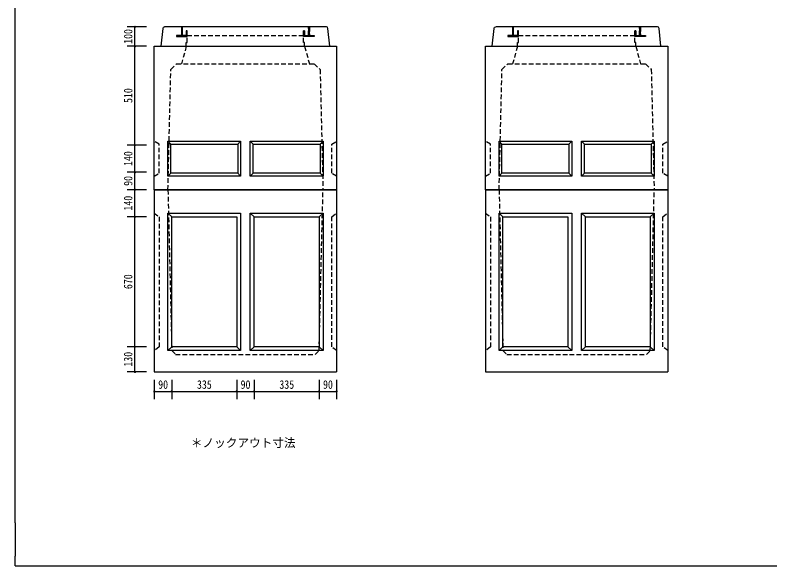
# Model space of a CAD drawing. Units: millimetres, scale not verified. Extents: x -3704 to 3796, y -2790 to 2696.
# Drawn here: x -3704 to 189, y -2790 to 51 of the extents above; entities that cross this region are included whole.
import ezdxf
from ezdxf.enums import TextEntityAlignment as Align

# ---------------------------------------------------------------- set-up
doc = ezdxf.new("R2010")
doc.units = ezdxf.units.MM
doc.header["$LTSCALE"] = 20
doc.linetypes.add('DASHED1', pattern=[1.8, 1.2, -0.6])
doc.layers.add('0-0_レイヤ_1', color=7, linetype='Continuous')
doc.layers.add('0-9_レイヤ10', color=7, linetype='Continuous')
doc.styles.add('HG丸ｺﾞｼｯｸM-PRO', font='')
doc.styles.add('ＭＳ ゴシック', font='')
doc.styles.get('HG丸ｺﾞｼｯｸM-PRO').set_extended_font_data('HG丸ｺﾞｼｯｸM-PRO')
doc.styles.get('ＭＳ ゴシック').set_extended_font_data('MS Gothic')

msp = doc.modelspace()

# ---------------------------------------------------------------- hatches: boundary and pattern name
at = {"layer": '0-9_レイヤ10'}
for points in [[(-3080.12, -10, 1), (-3092.12, -10, 1)], [(-3080.12, -110, 1), (-3092.12, -110, 1)], [(-3080.12, -620, 1), (-3092.12, -620, 1)], [(-3080.12, -760, 1), (-3092.12, -760, 1)], [(-3080.12, -850, 1), (-3092.12, -850, 1)], [(-3080.12, -990, 1), (-3092.12, -990, 1)], [(-3080.12, -1660, 1), (-3092.12, -1660, 1)], [(-3080.12, -1790, 1), (-3092.12, -1790, 1)], [(-2980.12, -1890, 1), (-2992.12, -1890, 1)], [(-2890.12, -1890, 1), (-2902.12, -1890, 1)], [(-2555.12, -1890, 1), (-2567.12, -1890, 1)], [(-2465.12, -1890, 1), (-2477.12, -1890, 1)], [(-2130.12, -1890, 1), (-2142.12, -1890, 1)], [(-2040.12, -1890, 1), (-2052.12, -1890, 1)]]:
    msp.add_hatch(color=256, dxfattribs=at).paths.add_polyline_path(points)

# ---------------------------------------------------------------- linework, layer by layer
at = {"layer": '0-0_レイヤ_1'}
for p, q in [((-3704.12, -2568.82), (-3704.12, 2646.47)), ((-2951.12, -110), (-2941.12, -17.5)), ((-2098.62, -10), (-2933.62, -10)), ((-2846.12, -12), (-2841.12, -12)), ((-2846.12, -14), (-2841.12, -14)), ((-2846.12, -16), (-2841.12, -16)), ((-2846.12, -18), (-2841.12, -18)), ((-2846.12, -20), (-2841.12, -20)), ((-2846.12, -22), (-2841.12, -22)), ((-2846.12, -24), (-2841.12, -24)), ((-2846.12, -26), (-2841.12, -26)), ((-2846.12, -28), (-2841.12, -28)), ((-2846.12, -30), (-2841.12, -30)), ((-2846.12, -32), (-2841.12, -32)), ((-2846.12, -34), (-2841.12, -34)), ((-2846.12, -36), (-2841.12, -36)), ((-2846.12, -38), (-2841.12, -38)), ((-2821.12, -30), (-2816.12, -30)), ((-2821.12, -32), (-2816.12, -32)), ((-2821.12, -34), (-2816.12, -34)), ((-2821.12, -36), (-2816.12, -36)), ((-2821.12, -38), (-2816.12, -38)), ((-2216.12, -30), (-2211.12, -30)), ((-2216.12, -32), (-2211.12, -32)), ((-2216.12, -34), (-2211.12, -34)), ((-2216.12, -36), (-2211.12, -36)), ((-2216.12, -38), (-2211.12, -38)), ((-2191.12, -12), (-2186.12, -12)), ((-2191.12, -14), (-2186.12, -14)), ((-2191.12, -16), (-2186.12, -16)), ((-2191.12, -18), (-2186.12, -18)), ((-2191.12, -20), (-2186.12, -20)), ((-2191.12, -22), (-2186.12, -22)), ((-2191.12, -24), (-2186.12, -24)), ((-2191.12, -26), (-2186.12, -26)), ((-2191.12, -28), (-2186.12, -28)), ((-2191.12, -30), (-2186.12, -30)), ((-2191.12, -32), (-2186.12, -32)), ((-2191.12, -34), (-2186.12, -34)), ((-2191.12, -36), (-2186.12, -36)), ((-2191.12, -38), (-2186.12, -38)), ((-1243.12, -110), (-1233.12, -17.5)), ((-390.62, -10), (-1225.62, -10)), ((-1138.12, -12), (-1133.12, -12)), ((-1138.12, -14), (-1133.12, -14)), ((-1138.12, -16), (-1133.12, -16)), ((-1138.12, -18), (-1133.12, -18)), ((-1138.12, -20), (-1133.12, -20)), ((-1138.12, -22), (-1133.12, -22)), ((-1138.12, -24), (-1133.12, -24)), ((-1138.12, -26), (-1133.12, -26)), ((-1138.12, -28), (-1133.12, -28)), ((-1138.12, -30), (-1133.12, -30)), ((-1138.12, -32), (-1133.12, -32)), ((-1138.12, -34), (-1133.12, -34)), ((-1138.12, -36), (-1133.12, -36)), ((-1138.12, -38), (-1133.12, -38)), ((-1113.12, -30), (-1108.12, -30)), ((-1113.12, -32), (-1108.12, -32)), ((-1113.12, -34), (-1108.12, -34)), ((-1113.12, -36), (-1108.12, -36)), ((-1113.12, -38), (-1108.12, -38)), ((-508.12, -30), (-503.12, -30)), ((-508.12, -32), (-503.12, -32)), ((-508.12, -34), (-503.12, -34)), ((-508.12, -36), (-503.12, -36)), ((-508.12, -38), (-503.12, -38)), ((-483.12, -12), (-478.12, -12)), ((-483.12, -14), (-478.12, -14)), ((-483.12, -16), (-478.12, -16)), ((-483.12, -18), (-478.12, -18)), ((-483.12, -20), (-478.12, -20)), ((-483.12, -22), (-478.12, -22)), ((-483.12, -24), (-478.12, -24)), ((-483.12, -26), (-478.12, -26)), ((-483.12, -28), (-478.12, -28)), ((-483.12, -30), (-478.12, -30)), ((-483.12, -32), (-478.12, -32)), ((-483.12, -34), (-478.12, -34)), ((-483.12, -36), (-478.12, -36)), ((-483.12, -38), (-478.12, -38)), ((-2871.12, -56), (-2821.12, -56)), ((-2871.12, -58), (-2821.12, -58)), ((-2871.12, -60), (-2821.12, -60)), ((-2846.12, -40), (-2841.12, -40)), ((-2846.12, -42), (-2841.12, -42)), ((-2846.12, -44), (-2841.12, -44)), ((-2846.12, -46), (-2841.12, -46)), ((-2846.12, -48), (-2841.12, -48)), ((-2846.12, -50), (-2841.12, -50)), ((-2846.12, -52), (-2841.12, -52)), ((-2846.12, -54), (-2841.12, -54)), ((-2821.12, -40), (-2816.12, -40)), ((-2821.12, -42), (-2816.12, -42)), ((-2821.12, -44), (-2816.12, -44)), ((-2821.12, -46), (-2816.12, -46)), ((-2821.12, -48), (-2816.12, -48)), ((-2821.12, -50), (-2816.12, -50)), ((-2821.12, -52), (-2816.12, -52)), ((-2821.12, -54), (-2816.12, -54)), ((-2821.12, -56), (-2816.12, -56)), ((-2821.12, -58), (-2816.12, -58)), ((-2821.12, -60), (-2816.12, -60)), ((-2216.12, -40), (-2211.12, -40)), ((-2216.12, -42), (-2211.12, -42)), ((-2216.12, -44), (-2211.12, -44)), ((-2216.12, -46), (-2211.12, -46)), ((-2216.12, -48), (-2211.12, -48)), ((-2216.12, -50), (-2211.12, -50)), ((-2216.12, -52), (-2211.12, -52)), ((-2216.12, -54), (-2211.12, -54)), ((-2216.12, -56), (-2161.12, -56)), ((-2216.12, -58), (-2161.12, -58)), ((-2191.12, -40), (-2186.12, -40)), ((-2191.12, -42), (-2186.12, -42)), ((-2191.12, -44), (-2186.12, -44)), ((-2191.12, -46), (-2186.12, -46)), ((-2191.12, -48), (-2186.12, -48)), ((-2191.12, -50), (-2186.12, -50)), ((-2191.12, -52), (-2186.12, -52)), ((-2191.12, -54), (-2186.12, -54)), ((-1163.12, -56), (-1113.12, -56)), ((-1163.12, -58), (-1113.12, -58)), ((-1163.12, -60), (-1113.12, -60)), ((-1138.12, -40), (-1133.12, -40)), ((-1138.12, -42), (-1133.12, -42)), ((-1138.12, -44), (-1133.12, -44)), ((-1138.12, -46), (-1133.12, -46)), ((-1138.12, -48), (-1133.12, -48)), ((-1138.12, -50), (-1133.12, -50)), ((-1138.12, -52), (-1133.12, -52)), ((-1138.12, -54), (-1133.12, -54)), ((-1113.12, -40), (-1108.12, -40)), ((-1113.12, -42), (-1108.12, -42)), ((-1113.12, -44), (-1108.12, -44)), ((-1113.12, -46), (-1108.12, -46)), ((-1113.12, -48), (-1108.12, -48)), ((-1113.12, -50), (-1108.12, -50)), ((-1113.12, -52), (-1108.12, -52)), ((-1113.12, -54), (-1108.12, -54)), ((-1113.12, -56), (-1108.12, -56)), ((-1113.12, -58), (-1108.12, -58)), ((-1113.12, -60), (-1108.12, -60)), ((-508.12, -40), (-503.12, -40)), ((-508.12, -42), (-503.12, -42)), ((-508.12, -44), (-503.12, -44)), ((-508.12, -46), (-503.12, -46)), ((-508.12, -48), (-503.12, -48)), ((-508.12, -50), (-503.12, -50)), ((-508.12, -52), (-503.12, -52)), ((-508.12, -54), (-503.12, -54)), ((-508.12, -56), (-453.12, -56)), ((-508.12, -58), (-453.12, -58)), ((-483.12, -40), (-478.12, -40)), ((-483.12, -42), (-478.12, -42)), ((-483.12, -44), (-478.12, -44)), ((-483.12, -46), (-478.12, -46)), ((-483.12, -48), (-478.12, -48)), ((-483.12, -50), (-478.12, -50)), ((-483.12, -52), (-478.12, -52)), ((-483.12, -54), (-478.12, -54)), ((-2901.12, -615), (-2916.12, -600)), ((-2556.12, -615), (-2541.12, -600)), ((-2491.12, -600), (-2476.12, -615)), ((-2131.12, -615), (-2116.12, -600)), ((-1193.12, -615), (-1208.12, -600)), ((-848.12, -615), (-833.12, -600)), ((-783.12, -600), (-768.12, -615)), ((-423.12, -615), (-408.12, -600)), ((-2541.12, -780), (-2556.12, -765)), ((-2116.12, -780), (-2131.12, -765)), ((-833.12, -780), (-848.12, -765)), ((-408.12, -780), (-423.12, -765)), ((-2986.12, -850), (-2986.12, -1790)), ((-2986.12, -850), (-2046.12, -850)), ((-2046.12, -850), (-2046.12, -1790)), ((-1278.12, -850), (-1278.12, -1790)), ((-1278.12, -850), (-338.12, -850)), ((-338.12, -850), (-338.12, -1790)), ((-2896.12, -990), (-2916.12, -970)), ((-2916.12, -970), (-2541.12, -970)), ((-2916.12, -1680), (-2916.12, -970)), ((-2541.12, -970), (-2541.12, -1680)), ((-2491.12, -970), (-2471.12, -990)), ((-2491.12, -970), (-2116.12, -970)), ((-2491.12, -1680), (-2491.12, -970)), ((-2116.12, -970), (-2136.12, -990)), ((-2116.12, -970), (-2116.12, -1680)), ((-1188.12, -990), (-1208.12, -970)), ((-1208.12, -970), (-833.12, -970)), ((-1208.12, -1680), (-1208.12, -970)), ((-833.12, -970), (-833.12, -1680)), ((-783.12, -970), (-763.12, -990)), ((-783.12, -970), (-408.12, -970)), ((-783.12, -1680), (-783.12, -970)), ((-408.12, -970), (-428.12, -990)), ((-408.12, -970), (-408.12, -1680)), ((-2896.12, -990), (-2561.12, -990)), ((-2896.12, -1660), (-2896.12, -990)), ((-2561.12, -990), (-2561.12, -1660)), ((-2471.12, -990), (-2136.12, -990)), ((-2471.12, -1660), (-2471.12, -990)), ((-2136.12, -990), (-2136.12, -1660)), ((-1188.12, -990), (-853.12, -990)), ((-1188.12, -1660), (-1188.12, -990)), ((-853.12, -990), (-853.12, -1660)), ((-763.12, -990), (-428.12, -990)), ((-763.12, -1660), (-763.12, -990)), ((-428.12, -990), (-428.12, -1660)), ((-2916.12, -1680), (-2896.12, -1660)), ((-2561.12, -1660), (-2896.12, -1660)), ((-2541.12, -1680), (-2561.12, -1660)), ((-2491.12, -1680), (-2471.12, -1660)), ((-2136.12, -1660), (-2471.12, -1660)), ((-2116.12, -1680), (-2136.12, -1660)), ((-1208.12, -1680), (-1188.12, -1660)), ((-853.12, -1660), (-1188.12, -1660)), ((-833.12, -1680), (-853.12, -1660)), ((-783.12, -1680), (-763.12, -1660)), ((-428.12, -1660), (-763.12, -1660)), ((-408.12, -1680), (-428.12, -1660)), ((-2541.12, -1680), (-2916.12, -1680)), ((-2116.12, -1680), (-2491.12, -1680)), ((-833.12, -1680), (-1208.12, -1680)), ((-408.12, -1680), (-783.12, -1680)), ((-2986.12, -1790), (-2046.12, -1790)), ((-1278.12, -1790), (-338.12, -1790)), ((-3704.12, -2568.82), (-3704.12, -2740.32)), ((-3704.12, -2790.32), (-3704.12, -2740.32)), ((-3704.12, -2790.32), (-3532.94, -2790.32))]:
    msp.add_line(p, q, dxfattribs=at)
at = {"layer": '0-0_レイヤ_1', "linetype": 'DASHED1'}
for p, q in [((-2816.12, -55), (-2216.12, -55)), ((-1108.12, -55), (-508.12, -55)), ((-2821.12, -110), (-2846.12, -200)), ((-2211.12, -110), (-2186.12, -200)), ((-1113.12, -110), (-1138.12, -200)), ((-503.12, -110), (-478.12, -200)), ((-2916.12, -850), (-2896.12, -1680)), ((-2136.12, -1680), (-2116.12, -850)), ((-1208.12, -850), (-1188.12, -1680)), ((-428.12, -1680), (-408.12, -850)), ((-2986.12, -970), (-2961.12, -990)), ((-2071.12, -990), (-2046.12, -970)), ((-1278.12, -970), (-1253.12, -990)), ((-363.12, -990), (-338.12, -970)), ((-2961.12, -990), (-2961.12, -1660)), ((-2071.12, -1660), (-2071.12, -990)), ((-1253.12, -990), (-1253.12, -1660)), ((-363.12, -1660), (-363.12, -990)), ((-2961.12, -1660), (-2986.12, -1680)), ((-2046.12, -1680), (-2071.12, -1660)), ((-1253.12, -1660), (-1278.12, -1680)), ((-338.12, -1680), (-363.12, -1660)), ((-2896.12, -1680), (-2876.12, -1700)), ((-2876.12, -1700), (-2156.12, -1700)), ((-2156.12, -1700), (-2136.12, -1680)), ((-1188.12, -1680), (-1168.12, -1700)), ((-1168.12, -1700), (-448.12, -1700)), ((-448.12, -1700), (-428.12, -1680))]:
    msp.add_line(p, q, dxfattribs=at)
at = {"layer": '0-0_レイヤ_1'}
for points in [[(-2951.12, -110), (-2081.12, -110), (-2091.12, -17.5)], [(-2941.12, -17.5), (-2939.11, -12.18), (-2933.62, -10)], [(-2841.12, -55), (-2841.12, -10), (-2846.12, -10), (-2846.12, -55)], [(-2091.12, -17.5), (-2093.57, -11.85), (-2098.62, -10)], [(-1243.12, -110), (-373.12, -110), (-383.12, -17.5)], [(-1233.12, -17.5), (-1231.11, -12.18), (-1225.62, -10)], [(-1133.12, -55), (-1133.12, -10), (-1138.12, -10), (-1138.12, -55)], [(-383.12, -17.5), (-385.57, -11.85), (-390.62, -10)], [(-2821.12, -55), (-2871.12, -55), (-2871.12, -60), (-2821.12, -60)], [(-1113.12, -55), (-1163.12, -55), (-1163.12, -60), (-1113.12, -60)], [(-2916.12, -780), (-2916.12, -600), (-2541.12, -600), (-2541.12, -780), (-2916.12, -780), (-2901.12, -765), (-2901.12, -615), (-2556.12, -615), (-2556.12, -765), (-2901.12, -765)], [(-2491.12, -780), (-2476.12, -765), (-2476.12, -615), (-2131.12, -615), (-2131.12, -765), (-2476.12, -765)], [(-1208.12, -780), (-1208.12, -600), (-833.12, -600), (-833.12, -780), (-1208.12, -780), (-1193.12, -765), (-1193.12, -615), (-848.12, -615), (-848.12, -765), (-1193.12, -765)], [(-783.12, -780), (-768.12, -765), (-768.12, -615), (-423.12, -615), (-423.12, -765), (-768.12, -765)], [(-3532.94, -2790.32), (3545.88, -2790.32), (3795.88, -2790.32), (3795.88, -2740.32)]]:
    msp.add_lwpolyline(points, dxfattribs=at)
at = {"layer": '0-0_レイヤ_1', "linetype": 'DASHED1'}
for points in [[(-2821.12, -110), (-2821.12, -90), (-2816.12, -90), (-2816.12, -30), (-2821.12, -30), (-2821.12, -55), (-2841.12, -55), (-2841.12, -10), (-2846.12, -10), (-2846.12, -55), (-2871.12, -55), (-2871.12, -60), (-2816.12, -60)], [(-2211.12, -110), (-2211.12, -90), (-2216.12, -90), (-2216.12, -30), (-2211.12, -30), (-2211.12, -55), (-2191.12, -55), (-2191.12, -10), (-2186.12, -10), (-2186.12, -55), (-2161.12, -55), (-2161.12, -60), (-2216.12, -60)], [(-1113.12, -110), (-1113.12, -90), (-1108.12, -90), (-1108.12, -30), (-1113.12, -30), (-1113.12, -55), (-1133.12, -55), (-1133.12, -10), (-1138.12, -10), (-1138.12, -55), (-1163.12, -55), (-1163.12, -60), (-1108.12, -60)], [(-503.12, -110), (-503.12, -90), (-508.12, -90), (-508.12, -30), (-503.12, -30), (-503.12, -55), (-483.12, -55), (-483.12, -10), (-478.12, -10), (-478.12, -55), (-453.12, -55), (-453.12, -60), (-508.12, -60)], [(-2916.12, -850), (-2901.12, -230), (-2871.12, -200), (-2161.12, -200), (-2131.12, -230), (-2116.12, -850)], [(-1208.12, -850), (-1193.12, -230), (-1163.12, -200), (-453.12, -200), (-423.12, -230), (-408.12, -850)], [(-2986.12, -780), (-2961.12, -765), (-2961.12, -615), (-2986.12, -600)], [(-2046.12, -780), (-2071.12, -765), (-2071.12, -615), (-2046.12, -600)], [(-1278.12, -780), (-1253.12, -765), (-1253.12, -615), (-1278.12, -600)], [(-338.12, -780), (-363.12, -765), (-363.12, -615), (-338.12, -600)]]:
    msp.add_lwpolyline(points, dxfattribs=at)
at = {"layer": '0-0_レイヤ_1'}
for points in [[(-2816.12, -60), (-2816.12, -30), (-2821.12, -30), (-2821.12, -60)], [(-2216.12, -55), (-2211.12, -55), (-2211.12, -30), (-2216.12, -30)], [(-2191.12, -55), (-2186.12, -55), (-2186.12, -10), (-2191.12, -10)], [(-1108.12, -60), (-1108.12, -30), (-1113.12, -30), (-1113.12, -60)], [(-508.12, -55), (-503.12, -55), (-503.12, -30), (-508.12, -30)], [(-483.12, -55), (-478.12, -55), (-478.12, -10), (-483.12, -10)], [(-2216.12, -55), (-2161.12, -55), (-2161.12, -60), (-2216.12, -60)], [(-508.12, -55), (-453.12, -55), (-453.12, -60), (-508.12, -60)], [(-2986.12, -850), (-2986.12, -110), (-2046.12, -110), (-2046.12, -850)], [(-1278.12, -850), (-1278.12, -110), (-338.12, -110), (-338.12, -850)], [(-2491.12, -780), (-2491.12, -600), (-2116.12, -600), (-2116.12, -780)], [(-783.12, -780), (-783.12, -600), (-408.12, -600), (-408.12, -780)]]:
    msp.add_lwpolyline(points, close=True, dxfattribs=at)
at = {"layer": '0-9_レイヤ10'}
for p, q in [((-3026.12, -10), (-3126.12, -10)), ((-3086.12, -110), (-3086.12, -10)), ((-3026.12, -110), (-3126.12, -110)), ((-3086.12, -620), (-3086.12, -110)), ((-3026.12, -620), (-3126.12, -620)), ((-3086.12, -760), (-3086.12, -620)), ((-3026.12, -760), (-3126.12, -760)), ((-3086.12, -850), (-3086.12, -760)), ((-3026.12, -850), (-3126.12, -850)), ((-3086.12, -990), (-3086.12, -850)), ((-3026.12, -990), (-3126.12, -990)), ((-3086.12, -1660), (-3086.12, -990)), ((-3026.12, -1660), (-3126.12, -1660)), ((-3086.12, -1790), (-3086.12, -1660)), ((-3026.12, -1790), (-3126.12, -1790)), ((-2986.12, -1830), (-2986.12, -1930)), ((-2896.12, -1830), (-2896.12, -1930)), ((-2561.12, -1830), (-2561.12, -1930)), ((-2471.12, -1830), (-2471.12, -1930)), ((-2136.12, -1830), (-2136.12, -1930)), ((-2046.12, -1830), (-2046.12, -1930)), ((-2986.12, -1890), (-2896.12, -1890)), ((-2896.12, -1890), (-2561.12, -1890)), ((-2561.12, -1890), (-2471.12, -1890)), ((-2471.12, -1890), (-2136.12, -1890)), ((-2136.12, -1890), (-2046.12, -1890))]:
    msp.add_line(p, q, dxfattribs=at)

# ---------------------------------------------------------------- texts
at = {"layer": '0-9_レイヤ10', "style": 'ＭＳ ゴシック', "width": 0.85}
for s, p in [('100', (-3086.12, -97.5)), ('510', (-3086.12, -402.5)), ('140', (-3086.12, -727.5)), ('90', (-3086.12, -830)), ('140', (-3086.12, -957.5)), ('670', (-3086.12, -1362.5)), ('130', (-3086.12, -1762.5))]:
    msp.add_text(s, height=43.99, rotation=90, dxfattribs=at).set_placement(p, align=Align.BOTTOM_LEFT)
for s, p in [('90', (-2966.12, -1890)), ('335', (-2766.12, -1890)), ('90', (-2541.12, -1890)), ('335', (-2341.12, -1890)), ('90', (-2116.12, -1890))]:
    msp.add_text(s, height=43.99, dxfattribs=at).set_placement(p, align=Align.BOTTOM_LEFT)
at = {"layer": '0-9_レイヤ10', "style": 'HG丸ｺﾞｼｯｸM-PRO'}
msp.add_text('＊ノックアウト寸法', height=43.99, dxfattribs=at).set_placement((-2797.61, -2191.01), align=Align.BOTTOM_LEFT)

doc.saveas('drawing.dxf')
